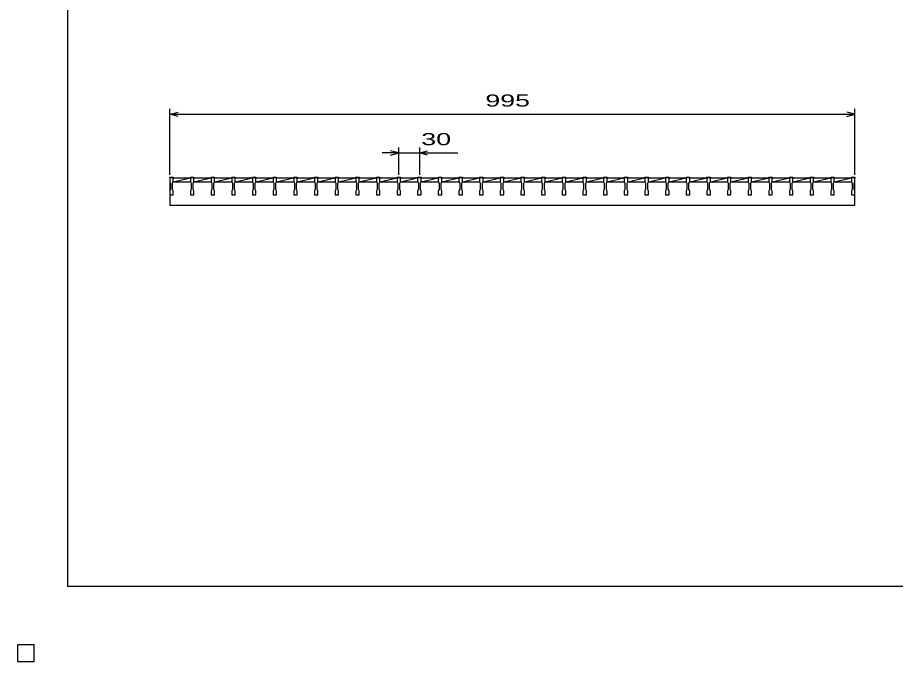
# Model space of a CAD drawing. Units: millimetres, scale not verified. Extents: x -1456 to 1385, y -1026 to 843.
# Drawn here: x -1456 to -181, y -1026 to -92 of the extents above; entities that cross this region are included whole.
import ezdxf
from ezdxf.enums import TextEntityAlignment as Align

# ---------------------------------------------------------------- set-up
doc = ezdxf.new("R2010")
doc.units = ezdxf.units.MM
doc.header["$LTSCALE"] = 8
for name, color, linetype, lineweight in [('0_2', 150, 'Continuous', 25), ('16', 3, 'Continuous', 25), ('22', 4, 'Continuous', 25), ('24', 2, 'Continuous', 25), ('32', 4, 'Continuous', 25)]:
    doc.layers.add(name, color=color, linetype=linetype, lineweight=lineweight)
doc.styles.add('ベクトル', font='')
doc.styles.get('ベクトル').set_extended_font_data('ベクトル')

msp = doc.modelspace()

# ---------------------------------------------------------------- linework, layer by layer
at = {"layer": '0_2'}
for p, q in [((-1383.2, -917.2), (-1383.2, 842.8)), ((1384.8, -917.2), (-1383.2, -917.2)), ((-1432, -1002), (-1456, -1002)), ((-1456, -1002), (-1456, -1026)), ((-1432, -1002), (-1456, -1002)), ((-1456, -1002), (-1456, -1026)), ((-1432, -1002), (-1456, -1002)), ((-1456, -1002), (-1456, -1026)), ((-1432, -1002), (-1456, -1002)), ((-1456, -1002), (-1456, -1026)), ((-1432, -1002), (-1456, -1002)), ((-1456, -1002), (-1456, -1026)), ((-1432, -1026), (-1432, -1002)), ((-1432, -1026), (-1432, -1002)), ((-1432, -1026), (-1432, -1002)), ((-1432, -1026), (-1432, -1002)), ((-1432, -1026), (-1432, -1002)), ((-1456, -1026), (-1432, -1026)), ((-1456, -1026), (-1432, -1026)), ((-1456, -1026), (-1432, -1026)), ((-1456, -1026), (-1432, -1026)), ((-1456, -1026), (-1432, -1026))]:
    msp.add_line(p, q, dxfattribs=at)
at = {"layer": '16'}
for p, q in [((-1235, -324), (-1235, -323.3)), ((-1235, -323.3), (-1230, -323.3)), ((-1235, -324), (-1235, -330)), ((-1230, -324), (-1235, -324)), ((-1235, -324), (-1235, -364)), ((-1235, -330), (-1234, -332)), ((-1231, -332), (-1230, -330)), ((-1230, -323.3), (-1230, -324)), ((-1230, -330), (-1230, -324)), ((-1230, -324), (-1205, -324)), ((-1230, -330), (-1205, -324)), ((-1230, -330), (-1205, -330)), ((-1205, -324), (-1205, -323.3)), ((-1205, -323.3), (-1200, -323.3)), ((-1205, -324), (-1205, -330)), ((-1200, -324), (-1205, -324)), ((-1205, -330), (-1204, -332)), ((-1201, -332), (-1200, -330)), ((-1200, -323.3), (-1200, -324)), ((-1200, -330), (-1200, -324)), ((-1200, -324), (-1175, -324)), ((-1200, -330), (-1175, -324)), ((-1200, -330), (-1175, -330)), ((-1175, -324), (-1175, -323.3)), ((-1175, -323.3), (-1170, -323.3)), ((-1175, -324), (-1175, -330)), ((-1170, -324), (-1175, -324)), ((-1175, -330), (-1174, -332)), ((-1171, -332), (-1170, -330)), ((-1170, -323.3), (-1170, -324)), ((-1170, -330), (-1170, -324)), ((-1170, -324), (-1145, -324)), ((-1170, -330), (-1145, -324)), ((-1170, -330), (-1145, -330)), ((-1145, -324), (-1145, -323.3)), ((-1145, -323.3), (-1140, -323.3)), ((-1145, -324), (-1145, -330)), ((-1140, -324), (-1145, -324)), ((-1145, -330), (-1144, -332)), ((-1141, -332), (-1140, -330)), ((-1140, -323.3), (-1140, -324)), ((-1140, -330), (-1140, -324)), ((-1140, -324), (-1115, -324)), ((-1140, -330), (-1115, -324)), ((-1140, -330), (-1115, -330)), ((-1115, -324), (-1115, -323.3)), ((-1115, -323.3), (-1110, -323.3)), ((-1115, -324), (-1115, -330)), ((-1110, -324), (-1115, -324)), ((-1115, -330), (-1114, -332)), ((-1111, -332), (-1110, -330)), ((-1110, -323.3), (-1110, -324)), ((-1110, -330), (-1110, -324)), ((-1110, -324), (-1085, -324)), ((-1110, -330), (-1085, -324)), ((-1110, -330), (-1085, -330)), ((-1085, -324), (-1085, -323.3)), ((-1085, -323.3), (-1080, -323.3)), ((-1085, -324), (-1085, -330)), ((-1080, -324), (-1085, -324)), ((-1085, -330), (-1084, -332)), ((-1081, -332), (-1080, -330)), ((-1080, -323.3), (-1080, -324)), ((-1080, -330), (-1080, -324)), ((-1080, -324), (-1055, -324)), ((-1080, -330), (-1055, -324)), ((-1080, -330), (-1055, -330)), ((-1055, -324), (-1055, -323.3)), ((-1055, -323.3), (-1050, -323.3)), ((-1055, -324), (-1055, -330)), ((-1050, -324), (-1055, -324)), ((-1055, -330), (-1054, -332)), ((-1051, -332), (-1050, -330)), ((-1050, -323.3), (-1050, -324)), ((-1050, -330), (-1050, -324)), ((-1050, -324), (-1025, -324)), ((-1050, -330), (-1025, -324)), ((-1050, -330), (-1025, -330)), ((-1025, -324), (-1025, -323.3)), ((-1025, -323.3), (-1020, -323.3)), ((-1025, -324), (-1025, -330)), ((-1020, -324), (-1025, -324)), ((-1025, -330), (-1024, -332)), ((-1021, -332), (-1020, -330)), ((-1020, -323.3), (-1020, -324)), ((-1020, -330), (-1020, -324)), ((-1020, -324), (-995, -324)), ((-1020, -330), (-995, -324)), ((-1020, -330), (-995, -330)), ((-995, -324), (-995, -323.3)), ((-995, -323.3), (-990, -323.3)), ((-995, -324), (-995, -330)), ((-990, -324), (-995, -324)), ((-995, -330), (-994, -332)), ((-991, -332), (-990, -330)), ((-990, -323.3), (-990, -324)), ((-990, -330), (-990, -324)), ((-990, -324), (-965, -324)), ((-990, -330), (-965, -324)), ((-990, -330), (-965, -330)), ((-965, -324), (-965, -323.3)), ((-965, -323.3), (-960, -323.3)), ((-965, -324), (-965, -330)), ((-960, -324), (-965, -324)), ((-965, -330), (-964, -332)), ((-961, -332), (-960, -330)), ((-960, -323.3), (-960, -324)), ((-960, -330), (-960, -324)), ((-960, -324), (-935, -324)), ((-960, -330), (-935, -324)), ((-960, -330), (-935, -330)), ((-935, -324), (-935, -323.3)), ((-935, -323.3), (-930, -323.3)), ((-935, -324), (-935, -330)), ((-930, -324), (-935, -324)), ((-935, -330), (-934, -332)), ((-931, -332), (-930, -330)), ((-930, -323.3), (-930, -324)), ((-930, -330), (-930, -324)), ((-930, -324), (-905, -324)), ((-930, -330), (-905, -324)), ((-930, -330), (-905, -330)), ((-905, -324), (-905, -323.3)), ((-905, -323.3), (-900, -323.3)), ((-905, -324), (-905, -330)), ((-900, -324), (-905, -324)), ((-905, -330), (-904, -332)), ((-901, -332), (-900, -330)), ((-900, -323.3), (-900, -324)), ((-900, -330), (-900, -324)), ((-900, -324), (-875, -324)), ((-900, -330), (-875, -324)), ((-900, -330), (-875, -330)), ((-875, -324), (-875, -323.3)), ((-875, -323.3), (-870, -323.3)), ((-875, -324), (-875, -330)), ((-870, -324), (-875, -324)), ((-875, -330), (-874, -332)), ((-871, -332), (-870, -330)), ((-870, -323.3), (-870, -324)), ((-870, -330), (-870, -324)), ((-870, -324), (-845, -324)), ((-870, -330), (-845, -324)), ((-870, -330), (-845, -330)), ((-845, -324), (-845, -323.3)), ((-845, -323.3), (-840, -323.3)), ((-845, -324), (-845, -330)), ((-840, -324), (-845, -324)), ((-845, -330), (-844, -332)), ((-841, -332), (-840, -330)), ((-840, -323.3), (-840, -324)), ((-840, -330), (-840, -324)), ((-840, -324), (-815, -324)), ((-840, -330), (-815, -324)), ((-840, -330), (-815, -330)), ((-815, -324), (-815, -323.3)), ((-815, -323.3), (-810, -323.3)), ((-815, -324), (-815, -330)), ((-810, -324), (-815, -324)), ((-815, -330), (-814, -332)), ((-811, -332), (-810, -330)), ((-810, -323.3), (-810, -324)), ((-810, -330), (-810, -324)), ((-810, -324), (-785, -324)), ((-810, -330), (-785, -324)), ((-810, -330), (-785, -330)), ((-785, -324), (-785, -323.3)), ((-785, -323.3), (-780, -323.3)), ((-785, -324), (-785, -330)), ((-780, -324), (-785, -324)), ((-785, -330), (-784, -332)), ((-781, -332), (-780, -330)), ((-780, -323.3), (-780, -324)), ((-780, -330), (-780, -324)), ((-780, -324), (-755, -324)), ((-780, -330), (-755, -324)), ((-780, -330), (-755, -330)), ((-755, -324), (-755, -323.3)), ((-755, -323.3), (-750, -323.3)), ((-755, -324), (-755, -330)), ((-750, -324), (-755, -324)), ((-755, -330), (-754, -332)), ((-751, -332), (-750, -330)), ((-750, -323.3), (-750, -324)), ((-750, -330), (-750, -324)), ((-750, -324), (-725, -324)), ((-750, -330), (-725, -324)), ((-750, -330), (-725, -330)), ((-725, -324), (-725, -323.3)), ((-725, -323.3), (-720, -323.3)), ((-725, -324), (-725, -330)), ((-720, -324), (-725, -324)), ((-725, -330), (-724, -332)), ((-721, -332), (-720, -330)), ((-720, -323.3), (-720, -324)), ((-720, -330), (-720, -324)), ((-720, -324), (-695, -324)), ((-720, -330), (-695, -324)), ((-720, -330), (-695, -330)), ((-695, -324), (-695, -323.3)), ((-695, -323.3), (-690, -323.3)), ((-695, -324), (-695, -330)), ((-690, -324), (-695, -324)), ((-695, -330), (-694, -332)), ((-691, -332), (-690, -330)), ((-690, -323.3), (-690, -324)), ((-690, -330), (-690, -324)), ((-690, -324), (-665, -324)), ((-690, -330), (-665, -324)), ((-690, -330), (-665, -330)), ((-665, -324), (-665, -323.3)), ((-665, -323.3), (-660, -323.3)), ((-665, -324), (-665, -330)), ((-660, -324), (-665, -324)), ((-665, -330), (-664, -332)), ((-661, -332), (-660, -330)), ((-660, -323.3), (-660, -324)), ((-660, -330), (-660, -324)), ((-660, -324), (-635, -324)), ((-660, -330), (-635, -324)), ((-660, -330), (-635, -330)), ((-635, -324), (-635, -323.3)), ((-635, -323.3), (-630, -323.3)), ((-635, -324), (-635, -330)), ((-630, -324), (-635, -324)), ((-635, -330), (-634, -332)), ((-631, -332), (-630, -330)), ((-630, -323.3), (-630, -324)), ((-630, -330), (-630, -324)), ((-630, -324), (-605, -324)), ((-630, -330), (-605, -324)), ((-630, -330), (-605, -330)), ((-605, -324), (-605, -323.3)), ((-605, -323.3), (-600, -323.3)), ((-605, -324), (-605, -330)), ((-600, -324), (-605, -324)), ((-605, -330), (-604, -332)), ((-601, -332), (-600, -330)), ((-600, -323.3), (-600, -324)), ((-600, -330), (-600, -324)), ((-600, -324), (-575, -324)), ((-600, -330), (-575, -324)), ((-600, -330), (-575, -330)), ((-575, -324), (-575, -323.3)), ((-575, -323.3), (-570, -323.3)), ((-575, -324), (-575, -330)), ((-570, -324), (-575, -324)), ((-575, -330), (-574, -332)), ((-571, -332), (-570, -330)), ((-570, -323.3), (-570, -324)), ((-570, -330), (-570, -324)), ((-570, -324), (-545, -324)), ((-570, -330), (-545, -324)), ((-570, -330), (-545, -330)), ((-545, -324), (-545, -323.3)), ((-545, -323.3), (-540, -323.3)), ((-545, -324), (-545, -330)), ((-540, -324), (-545, -324)), ((-545, -330), (-544, -332)), ((-541, -332), (-540, -330)), ((-540, -323.3), (-540, -324)), ((-540, -330), (-540, -324)), ((-540, -324), (-515, -324)), ((-540, -330), (-515, -324)), ((-540, -330), (-515, -330)), ((-515, -324), (-515, -323.3)), ((-515, -323.3), (-510, -323.3)), ((-515, -324), (-515, -330)), ((-510, -324), (-515, -324)), ((-515, -330), (-514, -332)), ((-511, -332), (-510, -330)), ((-510, -323.3), (-510, -324)), ((-510, -330), (-510, -324)), ((-510, -324), (-485, -324)), ((-510, -330), (-485, -324)), ((-510, -330), (-485, -330)), ((-485, -324), (-485, -323.3)), ((-485, -323.3), (-480, -323.3)), ((-485, -324), (-485, -330)), ((-480, -324), (-485, -324)), ((-485, -330), (-484, -332)), ((-481, -332), (-480, -330)), ((-480, -323.3), (-480, -324)), ((-480, -330), (-480, -324)), ((-480, -324), (-455, -324)), ((-480, -330), (-455, -324)), ((-480, -330), (-455, -330)), ((-455, -324), (-455, -323.3)), ((-455, -323.3), (-450, -323.3)), ((-455, -324), (-455, -330)), ((-450, -324), (-455, -324)), ((-455, -330), (-454, -332)), ((-451, -332), (-450, -330)), ((-450, -323.3), (-450, -324)), ((-450, -330), (-450, -324)), ((-450, -324), (-425, -324)), ((-450, -330), (-425, -324)), ((-450, -330), (-425, -330)), ((-425, -324), (-425, -323.3)), ((-425, -323.3), (-420, -323.3)), ((-425, -324), (-425, -330)), ((-420, -324), (-425, -324)), ((-425, -330), (-424, -332)), ((-421, -332), (-420, -330)), ((-420, -323.3), (-420, -324)), ((-420, -330), (-420, -324)), ((-420, -324), (-395, -324)), ((-420, -330), (-395, -324)), ((-420, -330), (-395, -330)), ((-395, -324), (-395, -323.3)), ((-395, -323.3), (-390, -323.3)), ((-395, -324), (-395, -330)), ((-390, -324), (-395, -324)), ((-395, -330), (-394, -332)), ((-391, -332), (-390, -330)), ((-390, -323.3), (-390, -324)), ((-390, -330), (-390, -324)), ((-390, -324), (-365, -324)), ((-390, -330), (-365, -324)), ((-390, -330), (-365, -330)), ((-365, -324), (-365, -323.3)), ((-365, -323.3), (-360, -323.3)), ((-365, -324), (-365, -330)), ((-360, -324), (-365, -324)), ((-365, -330), (-364, -332)), ((-361, -332), (-360, -330)), ((-360, -323.3), (-360, -324)), ((-360, -330), (-360, -324)), ((-360, -324), (-335, -324)), ((-360, -330), (-335, -324)), ((-360, -330), (-335, -330)), ((-335, -324), (-335, -323.3)), ((-335, -323.3), (-330, -323.3)), ((-335, -324), (-335, -330)), ((-330, -324), (-335, -324)), ((-335, -330), (-334, -332)), ((-331, -332), (-330, -330)), ((-330, -323.3), (-330, -324)), ((-330, -330), (-330, -324)), ((-330, -324), (-305, -324)), ((-330, -330), (-305, -324)), ((-330, -330), (-305, -330)), ((-305, -324), (-305, -323.3)), ((-305, -323.3), (-300, -323.3)), ((-305, -324), (-305, -330)), ((-300, -324), (-305, -324)), ((-305, -330), (-304, -332)), ((-301, -332), (-300, -330)), ((-300, -323.3), (-300, -324)), ((-300, -330), (-300, -324)), ((-300, -324), (-275, -324)), ((-300, -330), (-275, -324)), ((-300, -330), (-275, -330)), ((-275, -324), (-275, -323.3)), ((-275, -323.3), (-270, -323.3)), ((-275, -324), (-275, -330)), ((-270, -324), (-275, -324)), ((-275, -330), (-274, -332)), ((-271, -332), (-270, -330)), ((-270, -323.3), (-270, -324)), ((-270, -330), (-270, -324)), ((-270, -324), (-245, -324)), ((-270, -330), (-245, -324)), ((-270, -330), (-245, -330)), ((-245, -324), (-245, -323.3)), ((-245, -323.3), (-240, -323.3)), ((-245, -324), (-245, -330)), ((-240, -324), (-245, -324)), ((-245, -330), (-244, -332)), ((-241, -332), (-240, -330)), ((-240, -323.3), (-240, -324)), ((-240, -330), (-240, -324)), ((-240, -364), (-240, -324)), ((-1234, -341), (-1235, -343)), ((-1235, -343), (-1235, -349)), ((-1234, -332), (-1234, -341)), ((-1231, -341), (-1231, -332)), ((-1230, -343), (-1231, -341)), ((-1230, -349), (-1230, -343)), ((-1204, -341), (-1205, -343)), ((-1205, -343), (-1205, -349)), ((-1204, -332), (-1204, -341)), ((-1201, -341), (-1201, -332)), ((-1200, -343), (-1201, -341)), ((-1200, -349), (-1200, -343)), ((-1174, -341), (-1175, -343)), ((-1175, -343), (-1175, -349)), ((-1174, -332), (-1174, -341)), ((-1171, -341), (-1171, -332)), ((-1170, -343), (-1171, -341)), ((-1170, -349), (-1170, -343)), ((-1144, -341), (-1145, -343)), ((-1145, -343), (-1145, -349)), ((-1144, -332), (-1144, -341)), ((-1141, -341), (-1141, -332)), ((-1140, -343), (-1141, -341)), ((-1140, -349), (-1140, -343)), ((-1114, -341), (-1115, -343)), ((-1115, -343), (-1115, -349)), ((-1114, -332), (-1114, -341)), ((-1111, -341), (-1111, -332)), ((-1110, -343), (-1111, -341)), ((-1110, -349), (-1110, -343)), ((-1084, -341), (-1085, -343)), ((-1085, -343), (-1085, -349)), ((-1084, -332), (-1084, -341)), ((-1081, -341), (-1081, -332)), ((-1080, -343), (-1081, -341)), ((-1080, -349), (-1080, -343)), ((-1054, -341), (-1055, -343)), ((-1055, -343), (-1055, -349)), ((-1054, -332), (-1054, -341)), ((-1051, -341), (-1051, -332)), ((-1050, -343), (-1051, -341)), ((-1050, -349), (-1050, -343)), ((-1024, -341), (-1025, -343)), ((-1025, -343), (-1025, -349)), ((-1024, -332), (-1024, -341)), ((-1021, -341), (-1021, -332)), ((-1020, -343), (-1021, -341)), ((-1020, -349), (-1020, -343)), ((-994, -341), (-995, -343)), ((-995, -343), (-995, -349)), ((-994, -332), (-994, -341)), ((-991, -341), (-991, -332)), ((-990, -343), (-991, -341)), ((-990, -349), (-990, -343)), ((-964, -341), (-965, -343)), ((-965, -343), (-965, -349)), ((-964, -332), (-964, -341)), ((-961, -341), (-961, -332)), ((-960, -343), (-961, -341)), ((-960, -349), (-960, -343)), ((-934, -341), (-935, -343)), ((-935, -343), (-935, -349)), ((-934, -332), (-934, -341)), ((-931, -341), (-931, -332)), ((-930, -343), (-931, -341)), ((-930, -349), (-930, -343)), ((-904, -341), (-905, -343)), ((-905, -343), (-905, -349)), ((-904, -332), (-904, -341)), ((-901, -341), (-901, -332)), ((-900, -343), (-901, -341)), ((-900, -349), (-900, -343)), ((-874, -341), (-875, -343)), ((-875, -343), (-875, -349)), ((-874, -332), (-874, -341)), ((-871, -341), (-871, -332)), ((-870, -343), (-871, -341)), ((-870, -349), (-870, -343)), ((-844, -341), (-845, -343)), ((-845, -343), (-845, -349)), ((-844, -332), (-844, -341)), ((-841, -341), (-841, -332)), ((-840, -343), (-841, -341)), ((-840, -349), (-840, -343)), ((-814, -341), (-815, -343)), ((-815, -343), (-815, -349)), ((-814, -332), (-814, -341)), ((-811, -341), (-811, -332)), ((-810, -343), (-811, -341)), ((-810, -349), (-810, -343)), ((-784, -341), (-785, -343)), ((-785, -343), (-785, -349)), ((-784, -332), (-784, -341)), ((-781, -341), (-781, -332)), ((-780, -343), (-781, -341)), ((-780, -349), (-780, -343)), ((-754, -341), (-755, -343)), ((-755, -343), (-755, -349)), ((-754, -332), (-754, -341)), ((-751, -341), (-751, -332)), ((-750, -343), (-751, -341)), ((-750, -349), (-750, -343)), ((-724, -341), (-725, -343)), ((-725, -343), (-725, -349)), ((-724, -332), (-724, -341)), ((-721, -341), (-721, -332)), ((-720, -343), (-721, -341)), ((-720, -349), (-720, -343)), ((-694, -341), (-695, -343)), ((-695, -343), (-695, -349)), ((-694, -332), (-694, -341)), ((-691, -341), (-691, -332)), ((-690, -343), (-691, -341)), ((-690, -349), (-690, -343)), ((-664, -341), (-665, -343)), ((-665, -343), (-665, -349)), ((-664, -332), (-664, -341)), ((-661, -341), (-661, -332)), ((-660, -343), (-661, -341)), ((-660, -349), (-660, -343)), ((-634, -341), (-635, -343)), ((-635, -343), (-635, -349)), ((-634, -332), (-634, -341)), ((-631, -341), (-631, -332)), ((-630, -343), (-631, -341)), ((-630, -349), (-630, -343)), ((-604, -341), (-605, -343)), ((-605, -343), (-605, -349)), ((-604, -332), (-604, -341)), ((-601, -341), (-601, -332)), ((-600, -343), (-601, -341)), ((-600, -349), (-600, -343)), ((-574, -341), (-575, -343)), ((-575, -343), (-575, -349)), ((-574, -332), (-574, -341)), ((-571, -341), (-571, -332)), ((-570, -343), (-571, -341)), ((-570, -349), (-570, -343)), ((-544, -341), (-545, -343)), ((-545, -343), (-545, -349)), ((-544, -332), (-544, -341)), ((-541, -341), (-541, -332)), ((-540, -343), (-541, -341)), ((-540, -349), (-540, -343)), ((-514, -341), (-515, -343)), ((-515, -343), (-515, -349)), ((-514, -332), (-514, -341)), ((-511, -341), (-511, -332)), ((-510, -343), (-511, -341)), ((-510, -349), (-510, -343)), ((-484, -341), (-485, -343)), ((-485, -343), (-485, -349)), ((-484, -332), (-484, -341)), ((-481, -341), (-481, -332)), ((-480, -343), (-481, -341)), ((-480, -349), (-480, -343)), ((-454, -341), (-455, -343)), ((-455, -343), (-455, -349)), ((-454, -332), (-454, -341)), ((-451, -341), (-451, -332)), ((-450, -343), (-451, -341)), ((-450, -349), (-450, -343)), ((-424, -341), (-425, -343)), ((-425, -343), (-425, -349)), ((-424, -332), (-424, -341)), ((-421, -341), (-421, -332)), ((-420, -343), (-421, -341)), ((-420, -349), (-420, -343)), ((-394, -341), (-395, -343)), ((-395, -343), (-395, -349)), ((-394, -332), (-394, -341)), ((-391, -341), (-391, -332)), ((-390, -343), (-391, -341)), ((-390, -349), (-390, -343)), ((-364, -341), (-365, -343)), ((-365, -343), (-365, -349)), ((-364, -332), (-364, -341)), ((-361, -341), (-361, -332)), ((-360, -343), (-361, -341)), ((-360, -349), (-360, -343)), ((-334, -341), (-335, -343)), ((-335, -343), (-335, -349)), ((-334, -332), (-334, -341)), ((-331, -341), (-331, -332)), ((-330, -343), (-331, -341)), ((-330, -349), (-330, -343)), ((-304, -341), (-305, -343)), ((-305, -343), (-305, -349)), ((-304, -332), (-304, -341)), ((-301, -341), (-301, -332)), ((-300, -343), (-301, -341)), ((-300, -349), (-300, -343)), ((-274, -341), (-275, -343)), ((-275, -343), (-275, -349)), ((-274, -332), (-274, -341)), ((-271, -341), (-271, -332)), ((-270, -343), (-271, -341)), ((-270, -349), (-270, -343)), ((-244, -341), (-245, -343)), ((-245, -343), (-245, -349)), ((-244, -332), (-244, -341)), ((-241, -341), (-241, -332)), ((-240, -343), (-241, -341)), ((-240, -349), (-240, -343)), ((-1235, -349), (-1230, -349)), ((-1205, -349), (-1200, -349)), ((-1175, -349), (-1170, -349)), ((-1145, -349), (-1140, -349)), ((-1115, -349), (-1110, -349)), ((-1085, -349), (-1080, -349)), ((-1055, -349), (-1050, -349)), ((-1025, -349), (-1020, -349)), ((-995, -349), (-990, -349)), ((-965, -349), (-960, -349)), ((-935, -349), (-930, -349)), ((-905, -349), (-900, -349)), ((-875, -349), (-870, -349)), ((-845, -349), (-840, -349)), ((-815, -349), (-810, -349)), ((-785, -349), (-780, -349)), ((-755, -349), (-750, -349)), ((-725, -349), (-720, -349)), ((-695, -349), (-690, -349)), ((-665, -349), (-660, -349)), ((-635, -349), (-630, -349)), ((-605, -349), (-600, -349)), ((-575, -349), (-570, -349)), ((-545, -349), (-540, -349)), ((-515, -349), (-510, -349)), ((-485, -349), (-480, -349)), ((-455, -349), (-450, -349)), ((-425, -349), (-420, -349)), ((-395, -349), (-390, -349)), ((-365, -349), (-360, -349)), ((-335, -349), (-330, -349)), ((-305, -349), (-300, -349)), ((-275, -349), (-270, -349)), ((-245, -349), (-240, -349)), ((-1235, -364), (-240, -364)), ((-1432, -1002), (-1456, -1002)), ((-1456, -1002), (-1456, -1026)), ((-1432, -1002), (-1456, -1002)), ((-1456, -1002), (-1456, -1026)), ((-1432, -1002), (-1456, -1002)), ((-1456, -1002), (-1456, -1026)), ((-1432, -1002), (-1456, -1002)), ((-1456, -1002), (-1456, -1026)), ((-1432, -1002), (-1456, -1002)), ((-1456, -1002), (-1456, -1026)), ((-1432, -1026), (-1432, -1002)), ((-1432, -1026), (-1432, -1002)), ((-1432, -1026), (-1432, -1002)), ((-1432, -1026), (-1432, -1002)), ((-1432, -1026), (-1432, -1002)), ((-1456, -1026), (-1432, -1026)), ((-1456, -1026), (-1432, -1026)), ((-1456, -1026), (-1432, -1026)), ((-1456, -1026), (-1432, -1026)), ((-1456, -1026), (-1432, -1026))]:
    msp.add_line(p, q, dxfattribs=at)
at = {"layer": '22'}
for p, q in [((-1235, -320), (-1235, -224)), ((-1235, -232), (-1223, -228.8)), ((-240, -232), (-252, -228.8)), ((-240, -320), (-240, -224)), ((-1223, -235.2), (-1235, -232)), ((-1235, -232), (-240, -232)), ((-252, -235.2), (-240, -232)), ((-902.5, -320), (-902.5, -280)), ((-872.5, -280), (-872.5, -320)), ((-902.5, -288), (-926.5, -288)), ((-902.5, -288), (-914.5, -284.8)), ((-914.5, -291.2), (-902.5, -288)), ((-902.5, -288), (-872.5, -288)), ((-872.5, -288), (-860.5, -284.8)), ((-860.5, -291.2), (-872.5, -288)), ((-872.5, -288), (-816.5, -288))]:
    msp.add_line(p, q, dxfattribs=at)
at = {"layer": '22', "color": 2}
for p, q in [((-1432, -1002), (-1456, -1002)), ((-1456, -1002), (-1456, -1026)), ((-1432, -1002), (-1456, -1002)), ((-1456, -1002), (-1456, -1026)), ((-1432, -1002), (-1456, -1002)), ((-1456, -1002), (-1456, -1026)), ((-1432, -1026), (-1432, -1002)), ((-1432, -1026), (-1432, -1002)), ((-1432, -1026), (-1432, -1002)), ((-1456, -1026), (-1432, -1026)), ((-1456, -1026), (-1432, -1026)), ((-1456, -1026), (-1432, -1026))]:
    msp.add_line(p, q, dxfattribs=at)
at = {"layer": '24', "color": 4}
for p, q in [((-1432, -1002), (-1456, -1002)), ((-1456, -1002), (-1456, -1026)), ((-1432, -1002), (-1456, -1002)), ((-1456, -1002), (-1456, -1026)), ((-1432, -1002), (-1456, -1002)), ((-1456, -1002), (-1456, -1026)), ((-1432, -1026), (-1432, -1002)), ((-1432, -1026), (-1432, -1002)), ((-1432, -1026), (-1432, -1002)), ((-1456, -1026), (-1432, -1026)), ((-1456, -1026), (-1432, -1026)), ((-1456, -1026), (-1432, -1026))]:
    msp.add_line(p, q, dxfattribs=at)
at = {"layer": '32'}
for p, q in [((-1432, -1002), (-1456, -1002)), ((-1456, -1002), (-1456, -1026)), ((-1432, -1002), (-1456, -1002)), ((-1456, -1002), (-1456, -1026)), ((-1432, -1002), (-1456, -1002)), ((-1456, -1002), (-1456, -1026)), ((-1432, -1002), (-1456, -1002)), ((-1456, -1002), (-1456, -1026)), ((-1432, -1002), (-1456, -1002)), ((-1456, -1002), (-1456, -1026)), ((-1432, -1026), (-1432, -1002)), ((-1432, -1026), (-1432, -1002)), ((-1432, -1026), (-1432, -1002)), ((-1432, -1026), (-1432, -1002)), ((-1432, -1026), (-1432, -1002)), ((-1456, -1026), (-1432, -1026)), ((-1456, -1026), (-1432, -1026)), ((-1456, -1026), (-1432, -1026)), ((-1456, -1026), (-1432, -1026)), ((-1456, -1026), (-1432, -1026))]:
    msp.add_line(p, q, dxfattribs=at)

# ---------------------------------------------------------------- texts
at = {"layer": '22', "color": 2, "style": 'ベクトル', "width": 1.65}
for s, p in [(' 995 ', (-787.5, -212)), (' 30 ', (-880.5, -268))]:
    msp.add_text(s, height=17.6, dxfattribs=at).set_placement(p, align=Align.MIDDLE_LEFT)

doc.saveas('drawing.dxf')
